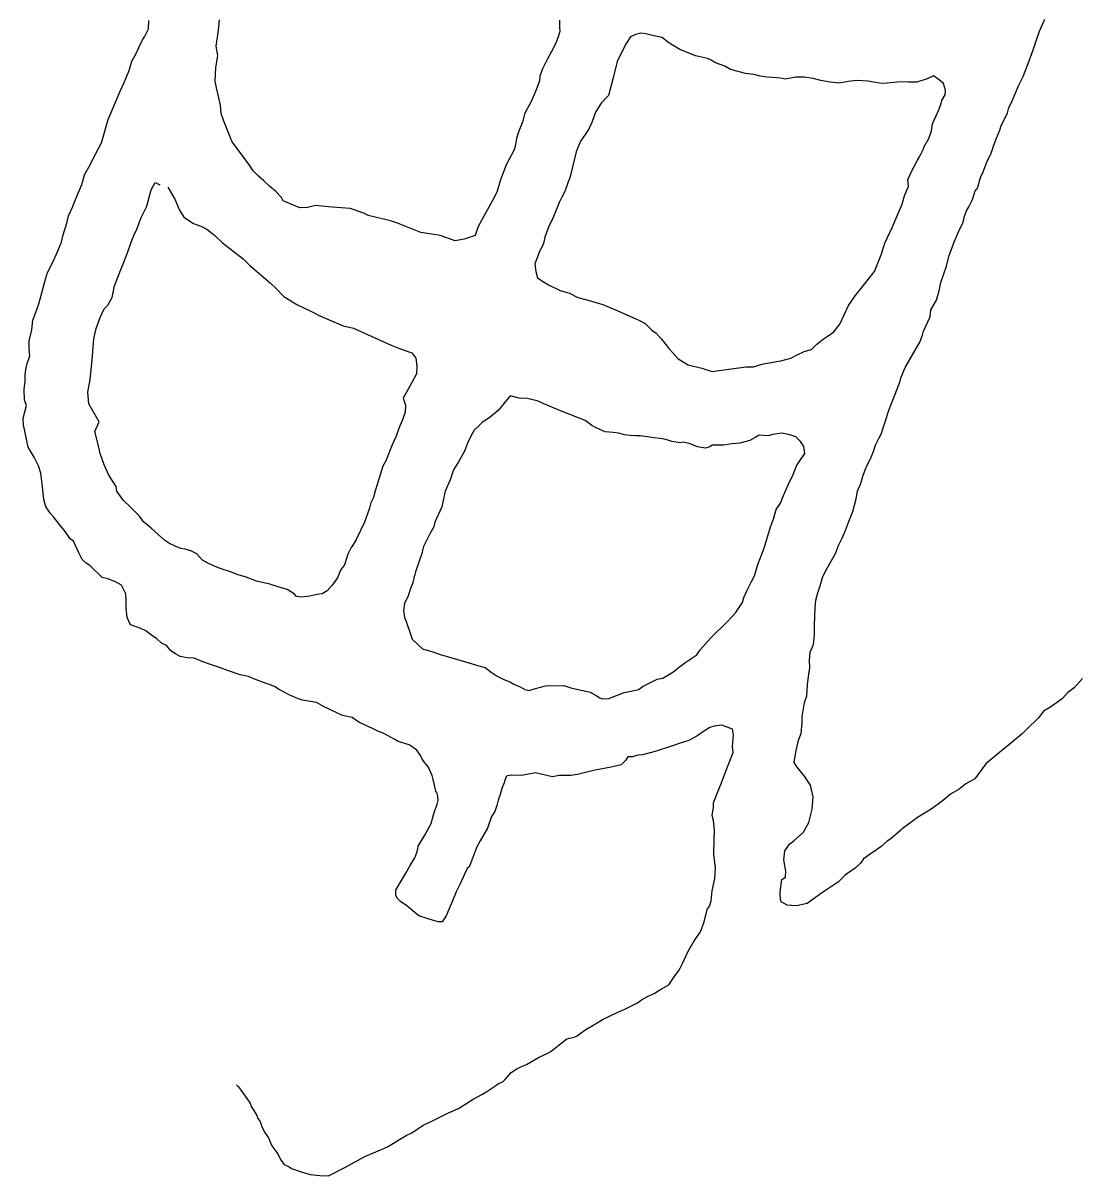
# Model space of a CAD drawing. Header units: inches. Extents: x 651069 to 651576, y 4767185 to 4767867.
# Drawn here: x 651092.2 to 651188.4, y 4767185 to 4767290.2 of the extents above; entities that cross this region are included whole.
import ezdxf

# ---------------------------------------------------------------- set-up
doc = ezdxf.new("R2010")
doc.units = ezdxf.units.IN
doc.header["$MEASUREMENT"] = 0
doc.layers.add('W_1365', color=7, linetype='Continuous')

msp = doc.modelspace()

# ---------------------------------------------------------------- linework, layer by layer
at = {"layer": 'W_1365', "color": 6, "lineweight": 25}
for points in [[(651111.721, 4767193.295, -149.268), (651111.91, 4767193.115, -149.23), (651112.357, 4767192.464, -149.23), (651112.977, 4767191.622, -148.927), (651113.068, 4767191.312, -148.858), (651113.304, 4767190.946, -148.81), (651113.558, 4767190.481, -148.737), (651113.628, 4767190.248, -148.71), (651113.858, 4767190.004, -148.469), (651113.922, 4767189.847, -148.648), (651114.031, 4767189.49, -148.575), (651114.265, 4767188.977, -148.5), (651114.643, 4767188.462, -148.447), (651114.841, 4767187.933, -148.358), (651114.952, 4767187.73, -148.305), (651115.503, 4767186.991, -148.224), (651115.671, 4767186.586, -148.107), (651115.733, 4767186.463, -148.092), (651116.066, 4767186.031, -147.987), (651116.508, 4767185.795, -147.959), (651116.746, 4767185.662, -147.909), (651117.528, 4767185.37, -147.841), (651118.436, 4767185.109, -147.711), (651119.318, 4767185.011, -147.66), (651120.116, 4767184.972, -147.663), (651121.606, 4767185.739, -147.67), (651123.434, 4767186.749, -147.614), (651125.42, 4767187.605, -147.727), (651127.212, 4767188.675, -147.798), (651127.72, 4767188.92, -147.813), (651128.751, 4767189.606, -147.842), (651129.589, 4767190, -147.864), (651130.328, 4767190.363, -147.881), (651131.061, 4767190.732, -147.854), (651131.964, 4767191.136, -147.862), (651133.306, 4767191.983, -147.942), (651134.097, 4767192.408, -147.957), (651134.564, 4767192.677, -147.951), (651135.379, 4767193.213, -147.978), (651135.628, 4767193.4, -147.988), (651136.038, 4767193.602, -148.006), (651136.236, 4767193.766, -148.007), (651136.768, 4767194.407, -148.055), (651137.304, 4767194.747, -148.075), (651137.72, 4767194.954, -148.137), (651138.178, 4767195.145, -148.1), (651138.894, 4767195.559, -148.082), (651139.261, 4767195.78, -148.09), (651140.127, 4767196.184, -148.109), (651140.409, 4767196.338, -148.141), (651141.318, 4767197.065, -148.163), (651141.849, 4767197.479, -148.154), (651142.515, 4767197.645, -148.179), (651142.809, 4767197.747, -148.224), (651143.084, 4767197.98, -148.228), (651143.584, 4767198.337, -148.226), (651144.623, 4767198.947, -148.241), (651145.116, 4767199.263, -148.249), (651146.502, 4767199.903, -148.263), (651147.138, 4767200.199, -148.27), (651147.741, 4767200.489, -148.276), (651148.304, 4767200.758, -148.278), (651148.655, 4767201.042, -148.278), (651149.266, 4767201.39, -148.266), (651149.825, 4767201.63, -148.286), (651150.341, 4767201.957, -148.343), (651151.152, 4767202.413, -148.389), (651151.709, 4767203.221, -148.407), (651152.118, 4767203.746, -148.401), (651152.438, 4767204.418, -148.401), (651152.906, 4767205.427, -148.401), (651153.487, 4767206.436, -148.424), (651154.045, 4767207.248, -148.292), (651154.379, 4767208.156, -148.162), (651154.668, 4767209.296, -148.004), (651154.861, 4767209.584, -147.957), (651155.014, 4767210.08, -147.888), (651155.123, 4767210.996, -147.764), (651155.345, 4767212.118, -147.712), (651155.41, 4767213.071, -147.692), (651155.272, 4767214.334, -148.228), (651155.304, 4767215.645, -148.782), (651155.323, 4767216.529, -148.803), (651155.239, 4767217.4, -148.788), (651155.107, 4767217.872, -148.79), (651155.234, 4767218.638, -148.786), (651155.224, 4767219.022, -148.793), (651155.603, 4767219.963, -148.838), (651155.963, 4767220.858, -148.881), (651156.352, 4767221.897, -148.926), (651156.686, 4767222.755, -148.946), (651157.019, 4767223.609, -148.966), (651156.963, 4767224.172, -149.01), (651157.064, 4767225.194, -149.051), (651156.981, 4767225.748, -149.055), (651155.992, 4767226.107, -149.483), (651155.3, 4767226.025, -149.484), (651154.896, 4767225.885, -149.485), (651154.318, 4767225.539, -149.487), (651153.794, 4767225.164, -149.489), (651152.992, 4767224.723, -149.491), (651152.188, 4767224.46, -149.19), (651151.592, 4767224.259, -149.172), (651149.926, 4767223.715, -149.14), (651148.756, 4767223.409, -149.112), (651148.329, 4767223.373, -149.154), (651147.859, 4767223.206, -149.156), (651147.436, 4767223.211, -149.06), (651147.208, 4767222.881, -149.133), (651146.8, 4767222.489, -149.148), (651145.913, 4767222.284, -149.139), (651144.274, 4767221.967, -149.165), (651142.816, 4767221.601, -149.168), (651142.213, 4767221.509, -149.173), (651141.152, 4767221.504, -149.183), (651140.561, 4767221.383, -149.102), (651139.007, 4767221.768, -148.996), (651137.714, 4767221.517, -148.901), (651136.832, 4767221.536, -149.009), (651136.426, 4767221.47, -148.915), (651136.298, 4767221.378, -148.9), (651136.138, 4767220.858, -148.846), (651135.918, 4767220.339, -148.791), (651135.775, 4767219.774, -148.791), (651135.602, 4767219.265, -148.791), (651135.472, 4767218.789, -148.791), (651135.279, 4767218.232, -148.791), (651134.972, 4767217.774, -148.908), (651134.609, 4767216.721, -148.855), (651133.934, 4767215.549, -148.814), (651133.626, 4767214.943, -148.784), (651133.286, 4767214.043, -148.759), (651133.079, 4767213.48, -148.732), (651132.932, 4767213.176, -148.74), (651132.761, 4767213.043, -148.733), (651132.517, 4767212.51, -148.707), (651132.114, 4767211.628, -148.664), (651131.77, 4767210.885, -148.638), (651131.438, 4767210.09, -148.595), (651131.104, 4767209.29, -148.551), (651130.837, 4767208.718, -148.522), (651130.47, 4767208.151, -148.493), (651130.128, 4767208.159, -148.49), (651129.284, 4767208.396, -148.398), (651128.363, 4767208.704, -148.396), (651127.271, 4767209.62, -148.435), (651126.672, 4767210.021, -148.437), (651126.366, 4767210.318, -148.443), (651126.245, 4767210.598, -148.45), (651126.241, 4767210.789, -148.431), (651126.241, 4767211.055, -148.56), (651126.676, 4767211.789, -148.597), (651127.16, 4767212.607, -148.639), (651127.564, 4767213.288, -148.673), (651127.981, 4767213.993, -148.709), (651128.158, 4767214.484, -148.728), (651128.248, 4767214.837, -148.744), (651128.305, 4767215.076, -148.74), (651128.907, 4767216.066, -148.8), (651129.481, 4767217.138, -148.795), (651129.697, 4767217.932, -148.833), (651129.825, 4767218.323, -148.82), (651130.034, 4767218.897, -148.811), (651130.108, 4767219.27, -148.828), (651130.082, 4767219.535, -148.838), (651130.049, 4767219.806, -148.848), (651129.961, 4767220.003, -148.853), (651129.9, 4767220.093, -148.855), (651129.669, 4767221.146, -148.888), (651129.557, 4767221.53, -148.898), (651129.406, 4767221.835, -148.902), (651129.238, 4767222.266, -148.909), (651128.893, 4767222.676, -148.907), (651128.631, 4767223.074, -148.906), (651128.506, 4767223.337, -148.906), (651128.176, 4767223.836, -148.901), (651127.85, 4767224.055, -148.89), (651127.471, 4767224.314, -148.876), (651126.471, 4767224.631, -148.834), (651126.225, 4767224.755, -148.794), (651125.088, 4767225.392, -148.806), (651124.616, 4767225.571, -148.809), (651124.196, 4767225.779, -148.793), (651122.871, 4767226.384, -148.742), (651122.276, 4767226.809, -148.753), (651121.38, 4767227.004, -148.752), (651120.866, 4767227.229, -148.77), (651120.298, 4767227.505, -148.723), (651120.299, 4767227.506, -148.723), (651120.299, 4767227.503, -148.729), (651119.719, 4767227.776, -148.735), (651119.023, 4767228.177, -148.76), (651117.725, 4767228.398, -148.755), (651117.725, 4767228.398, -148.755), (651117.128, 4767228.614, -148.75), (651116.474, 4767228.907, -148.743), (651115.556, 4767229.396, -148.778), (651115.231, 4767229.615, -148.785), (651114.743, 4767229.828, -148.764), (651114.434, 4767229.922, -148.82), (651113.291, 4767230.335, -148.818), (651112.815, 4767230.537, -148.832), (651112.037, 4767230.689, -148.834), (651110.999, 4767231.076, -148.85), (651110.156, 4767231.358, -148.863), (651109.357, 4767231.631, -148.869), (651108.637, 4767231.886, -148.874), (651107.858, 4767232.222, -148.88), (651107.237, 4767232.261, -148.883), (651106.58, 4767232.377, -148.885), (651106.142, 4767232.612, -148.887), (651105.736, 4767232.906, -148.89), (651105.324, 4767233.371, -148.932), (651104.88, 4767233.604, -148.932), (651104.404, 4767234.023, -148.932), (651103.987, 4767234.296, -148.931), (651103.441, 4767234.731, -148.931), (651102.989, 4767234.921, -148.947), (651102.044, 4767235.249, -148.991), (651101.73, 4767235.924, -148.983), (651101.658, 4767236.788, -148.977), (651101.657, 4767237.535, -148.96), (651101.606, 4767238.101, -148.955), (651101.237, 4767238.883, -148.966), (651100.69, 4767239.184, -148.994), (651099.97, 4767239.447, -148.855), (651099.464, 4767239.579, -148.865), (651098.343, 4767240.669, -148.896), (651097.999, 4767240.901, -148.902), (651097.649, 4767241.237, -148.906), (651097.34, 4767241.822, -148.92), (651096.841, 4767242.897, -148.943), (651096.529, 4767243.104, -148.949), (651096.081, 4767243.784, -148.964), (651095.573, 4767244.426, -148.979), (651095.029, 4767245.127, -148.995), (651094.744, 4767245.428, -149), (651094.321, 4767246.041, -149.05), (651094.131, 4767246.712, -149.074), (651094, 4767248.13, -149.096), (651093.87, 4767249.102, -149.116), (651093.651, 4767249.77, -149.109), (651093.244, 4767250.555, -149.118), (651092.703, 4767251.484, -149.141), (651092.283, 4767253.502, -149.166), (651092.244, 4767254.13, -149.166), (651092.547, 4767255.282, -149.169), (651092.377, 4767255.786, -149.168), (651092.356, 4767256.749, -149.162), (651092.449, 4767257.493, -149.203), (651092.438, 4767258.048, -149.199), (651092.482, 4767258.556, -149.207), (651092.622, 4767259.118, -149.208), (651092.849, 4767259.793, -149.211), (651092.811, 4767260.448, -149.222), (651092.816, 4767261.181, -149.232), (651093.056, 4767262.183, -149.248), (651093.136, 4767263.055, -149.266), (651093.375, 4767263.72, -149.282), (651093.686, 4767264.548, -149.298), (651093.949, 4767265.551, -149.327), (651094.294, 4767266.804, -149.288), (651094.478, 4767267.418, -149.317), (651095.014, 4767268.494, -149.352), (651095.414, 4767269.379, -149.351), (651095.75, 4767270.196, -149.339), (651095.874, 4767270.754, -149.336), (651096.233, 4767271.921, -149.397), (651096.39, 4767272.588, -149.401), (651096.784, 4767273.452, -149.388), (651096.879, 4767273.72, -149.406), (651097.613, 4767275.437, -149.445), (651097.856, 4767276.333, -149.455), (651098.378, 4767277.228, -149.451), (651098.582, 4767277.695, -148.921), (651099.393, 4767279.256, -149.028), (651100.013, 4767281.367, -149.154), (651101.098, 4767283.976, -149.313), (651101.465, 4767284.757, -149.427), (651101.933, 4767285.844, -149.532), (651102.155, 4767286.697, -149.562), (651102.527, 4767287.332, -149.562), (651102.821, 4767287.942, -149.576), (651103.154, 4767288.658, -149.582), (651103.335, 4767288.931, -149.604), (651103.681, 4767289.656, -149.608), (651103.722, 4767290.402, -149.59)], [(651141.192, 4767290.44, -149.918), (651141.194, 4767289.83, -149.89), (651141.223, 4767289.423, -149.885), (651141.029, 4767288.83, -149.845), (651140.86, 4767288.354, -149.867), (651140.445, 4767287.597, -149.843), (651140.047, 4767286.85, -149.819), (651139.638, 4767286.012, -149.758), (651139.383, 4767285.321, -149.692), (651139.348, 4767284.893, -149.658), (651139.071, 4767284.096, -149.581), (651138.596, 4767283.032, -149.498), (651138.008, 4767281.89, -149.441), (651137.848, 4767281.223, -149.693), (651137.482, 4767280.317, -149.661), (651137.266, 4767279.679, -149.637), (651137.174, 4767279.079, -149.642), (651137.052, 4767278.611, -149.636), (651136.332, 4767277.257, -149.574), (651135.802, 4767275.871, -149.519), (651135.799, 4767275.866, -149.518), (651135.498, 4767274.834, -149.467), (651135.221, 4767274.256, -149.431), (651133.756, 4767271.623, -149.293), (651133.501, 4767270.781, -149.449), (651132.488, 4767270.445, -149.52), (651131.677, 4767270.301, -149.573), (651130.31, 4767270.779, -149.69), (651128.531, 4767271.055, -149.793), (651126.4, 4767271.932, -149.805), (651125.783, 4767272.133, -149.817), (651123.728, 4767272.61, -149.855), (651123.33, 4767272.843, -149.858), (651122.079, 4767273.272, -149.867), (651120.431, 4767273.364, -149.849), (651119.785, 4767273.449, -149.805), (651118.939, 4767273.526, -149.801), (651118.187, 4767273.335, -149.762), (651117.485, 4767273.332, -149.751), (651115.97, 4767273.97, -149.724), (651115.83, 4767274.267, -149.73), (651115.307, 4767274.82, -149.709), (651114.719, 4767275.3, -149.716), (651114.226, 4767275.779, -149.704), (651113.712, 4767276.219, -149.692), (651113.232, 4767276.706, -149.679), (651112.893, 4767277.212, -149.659), (651111.866, 4767278.612, -149.636), (651111.326, 4767279.341, -149.603), (651111.161, 4767279.697, -149.594), (651110.567, 4767281.223, -149.585), (651110.323, 4767281.941, -149.589), (651110.271, 4767282.701, -149.436), (651110.118, 4767283.361, -149.526), (651109.89, 4767284.256, -149.596), (651109.756, 4767284.89, -149.637), (651109.819, 4767286.084, -149.647), (651110.002, 4767287.223, -149.669), (651109.86, 4767288.074, -149.68), (651110.07, 4767289.524, -149.717), (651110.174, 4767290.483, -149.747)], [(651188.917, 4767230.355, -147.939), (651188.131, 4767229.509, -147.834), (651187.54, 4767229.056, -147.85), (651187.065, 4767228.545, -147.859), (651186.526, 4767228.147, -147.847), (651185.928, 4767227.707, -147.811), (651185.343, 4767227.375, -147.803), (651184.878, 4767226.777, -147.796), (651183.829, 4767225.741, -147.784), (651183.412, 4767225.311, -147.806), (651182.524, 4767224.589, -147.812), (651181.506, 4767223.761, -147.819), (651180.099, 4767222.567, -147.873), (651179.077, 4767221.218, -147.939), (651178.271, 4767220.741, -147.957), (651177.646, 4767220.272, -147.974), (651176.857, 4767219.806, -147.992), (651176.402, 4767219.421, -147.987), (651175.736, 4767218.885, -147.963), (651175.101, 4767218.432, -147.945), (651174.794, 4767218.275, -147.973), (651173.85, 4767217.681, -148.028), (651173.603, 4767217.493, -148.021), (651172.464, 4767216.642, -148.062), (651172.324, 4767216.518, -148.045), (651171.438, 4767215.771, -148.066), (651171.054, 4767215.492, -148.085), (651170.539, 4767215.021, -148.061), (651169.882, 4767214.579, -148.066), (651169.845, 4767214.536, -148.064), (651168.923, 4767213.908, -148.175), (651168.638, 4767213.525, -148.168), (651168.175, 4767213.066, -148.149), (651167.372, 4767212.518, -148.244), (651167.239, 4767212.434, -148.182), (651166.641, 4767211.819, -148.199), (651165.09, 4767210.778, -148.212), (651163.775, 4767209.832, -147.799), (651162.816, 4767209.606, -147.835), (651161.95, 4767209.68, -147.851), (651161.477, 4767209.959, -147.847), (651161.389, 4767210.089, -147.842), (651161.357, 4767210.143, -147.84), (651161.307, 4767210.784, -147.81), (651161.316, 4767210.867, -147.806), (651161.473, 4767212.012, -148.047), (651161.804, 4767212.224, -148.129), (651161.824, 4767212.772, -148.244), (651161.652, 4767213.826, -148.466), (651161.742, 4767214.641, -148.886), (651162.208, 4767215.264, -148.825), (651162.611, 4767215.581, -148.824), (651163.458, 4767216.343, -148.82), (651163.934, 4767217.222, -148.819), (651164.242, 4767218.442, -148.933), (651164.344, 4767219.555, -148.947), (651164.099, 4767220.635, -148.969), (651163.529, 4767221.441, -148.971), (651162.869, 4767222.261, -149.02), (651162.592, 4767222.708, -149.025), (651162.751, 4767223.634, -149.062), (651162.999, 4767224.727, -149.091), (651163.246, 4767225.352, -149.1), (651163.315, 4767226.321, -149.239), (651163.341, 4767226.909, -149.247), (651163.538, 4767228.167, -149.264), (651163.74, 4767228.784, -149.274), (651163.802, 4767229.803, -149.327), (651163.927, 4767230.799, -149.336), (651164.021, 4767231.298, -149.352), (651163.981, 4767232.018, -149.316), (651164.066, 4767232.769, -149.326), (651164.348, 4767233.458, -149.331), (651164.45, 4767234.396, -149.34), (651164.467, 4767235.252, -149.336), (651164.493, 4767236.036, -149.342), (651164.527, 4767236.787, -149.343), (651164.589, 4767237.507, -149.417), (651164.76, 4767238.19, -149.417), (651164.955, 4767238.812, -149.417), (651165.188, 4767239.569, -149.416), (651165.496, 4767240.232, -149.44), (651165.843, 4767240.856, -149.443), (651166.4, 4767241.834, -149.476), (651166.625, 4767242.443, -149.469), (651166.978, 4767243.185, -149.483), (651167.314, 4767243.975, -149.494), (651167.579, 4767244.7, -149.499), (651167.963, 4767245.611, -149.499), (651168.269, 4767246.758, -149.495), (651168.388, 4767247.46, -149.501), (651168.67, 4767248.167, -149.504), (651168.897, 4767248.917, -149.525), (651169.16, 4767249.61, -149.559), (651169.626, 4767250.56, -149.569), (651169.833, 4767251.085, -149.554), (651170.025, 4767251.671, -149.637), (651170.362, 4767252.336, -149.655), (651170.529, 4767252.664, -149.644), (651170.762, 4767253.334, -149.624), (651171.028, 4767254.159, -149.59), (651171.209, 4767254.772, -149.726), (651171.801, 4767256.299, -149.739), (651172.254, 4767257.496, -149.737), (651172.34, 4767257.813, -149.733), (651172.443, 4767258.08, -149.73), (651172.736, 4767258.743, -149.721), (651174.077, 4767261.064, -149.688), (651174.309, 4767261.69, -149.681), (651174.397, 4767262.062, -149.676), (651174.993, 4767263.375, -149.592), (651175.052, 4767264.01, -149.572), (651175.581, 4767264.907, -149.524), (651175.829, 4767265.73, -149.583), (651175.987, 4767266.519, -149.635), (651176.274, 4767267.379, -149.741), (651176.47, 4767267.907, -149.76), (651176.735, 4767268.953, -149.797), (651176.736, 4767268.956, -149.797), (651177.235, 4767270.288, -149.846), (651177.606, 4767271.176, -149.877), (651178.021, 4767272.011, -149.909), (651178.145, 4767272.551, -149.893), (651178.331, 4767273.058, -149.913), (651178.547, 4767273.423, -149.933), (651178.875, 4767274.088, -149.957), (651179.121, 4767274.868, -149.948), (651179.337, 4767275.117, -149.956), (651179.611, 4767276.073, -149.993), (651179.838, 4767276.596, -149.958), (651180.191, 4767277.562, -149.967), (651180.531, 4767278.227, -149.978), (651180.823, 4767279.029, -149.985), (651181.064, 4767279.661, -149.989), (651181.352, 4767280.399, -150.022), (651181.487, 4767280.839, -150.05), (651181.766, 4767281.34, -150.05), (651182.073, 4767281.983, -150.052), (651182.175, 4767282.46, -150.054), (651182.419, 4767282.94, -150.059), (651182.721, 4767283.661, -150.067), (651183.057, 4767284.448, -150.077), (651183.495, 4767285.294, -150.095), (651183.961, 4767286.486, -150.135), (651184.267, 4767287.394, -150.15), (651184.54, 4767288.177, -150.163), (651184.624, 4767288.374, -150.14), (651184.971, 4767289.45, -150.124), (651185.48, 4767290.546, -150.192)], [(651105.46, 4767275.211, -149.624), (651106.078, 4767274.103, -149.654), (651106.473, 4767273.18, -149.629), (651106.919, 4767272.479, -149.628), (651107.779, 4767271.895, -149.639), (651108.468, 4767271.641, -149.642), (651109.003, 4767271.385, -149.663), (651109.274, 4767271.151, -149.668), (651109.735, 4767270.803, -149.665), (651110.436, 4767270.135, -149.7), (651112.336, 4767268.673, -149.731), (651112.902, 4767268.094, -149.763), (651114.816, 4767266.457, -149.85), (651115.278, 4767266.004, -149.865), (651116.041, 4767265.241, -149.881), (651117.208, 4767264.508, -149.81), (651118.546, 4767263.873, -149.82), (651119.318, 4767263.472, -149.867), (651121.459, 4767262.559, -149.874), (651122.398, 4767262.35, -149.853), (651123.996, 4767261.616, -149.812), (651125.838, 4767260.784, -149.813), (651126.59, 4767260.467, -149.793), (651127.706, 4767260.089, -149.103), (651128.09, 4767259.605, -149.142), (651128.18, 4767258.912, -149.121), (651128.147, 4767258.174, -149.087), (651127.672, 4767257.312, -148.995), (651126.933, 4767255.937, -148.874), (651127.124, 4767255.3, -149.283), (651127.104, 4767254.686, -149.288), (651126.848, 4767253.981, -149.27), (651126.559, 4767253.273, -149.213), (651126.298, 4767252.494, -149.171), (651125.923, 4767251.697, -149.143), (651125.329, 4767250.218, -149.117), (651125.059, 4767249.75, -149.087), (651124.297, 4767247.288, -149.045), (651124.228, 4767246.893, -148.996), (651123.977, 4767246.386, -149.003), (651123.848, 4767245.913, -148.994), (651123.382, 4767244.629, -149.015), (651122.622, 4767243.056, -148.785), (651122.252, 4767242.389, -148.874), (651122.223, 4767242.379, -148.873), (651121.879, 4767241.711, -148.871), (651121.575, 4767240.735, -148.824), (651121.196, 4767240.247, -148.823), (651120.941, 4767239.54, -148.795), (651120.452, 4767238.899, -148.749), (651120.004, 4767238.352, -148.755), (651119.529, 4767238.079, -148.756), (651119.044, 4767238.02, -148.754), (651118.414, 4767237.895, -148.756), (651117.612, 4767237.787, -148.751), (651117.194, 4767237.84, -148.743), (651117.195, 4767237.841, -148.743), (651116.987, 4767238.101, -148.809), (651116.987, 4767238.097, -148.818), (651116.353, 4767238.493, -148.817), (651115.618, 4767238.716, -148.847), (651114.752, 4767238.978, -148.828), (651113.544, 4767239.243, -148.862), (651112.589, 4767239.606, -148.863), (651111.86, 4767239.823, -148.872), (651111.16, 4767240.114, -148.881), (651110.218, 4767240.402, -148.892), (651109.695, 4767240.626, -148.905), (651109.216, 4767240.833, -148.907), (651108.628, 4767241.173, -148.912), (651108.111, 4767241.739, -148.914), (651107.565, 4767242.013, -148.918), (651107.048, 4767242.156, -148.92), (651106.624, 4767242.228, -148.923), (651106.134, 4767242.439, -148.924), (651105.616, 4767242.691, -148.979), (651105.138, 4767242.984, -148.979), (651104.582, 4767243.514, -148.981), (651103.943, 4767244.073, -148.983), (651103.244, 4767244.652, -149.028), (651102.856, 4767245.193, -148.91), (651101.993, 4767246.069, -148.935), (651101.415, 4767246.62, -148.982), (651100.785, 4767247.452, -149.001), (651100.734, 4767247.889, -148.964), (651100.069, 4767248.914, -149.058), (651099.631, 4767249.852, -149.083), (651099.289, 4767250.888, -149.115), (651099.053, 4767251.853, -149.107), (651098.792, 4767252.907, -149.09), (651099.2, 4767253.79, -149.162), (651098.237, 4767255.439, -149.164), (651098.147, 4767256.499, -149.165), (651098.372, 4767257.648, -149.185), (651098.53, 4767259.155, -149.218), (651098.585, 4767259.78, -149.22), (651098.626, 4767260.594, -149.254), (651098.707, 4767261.355, -149.261), (651098.909, 4767262.302, -149.261), (651099.288, 4767263.323, -149.272), (651099.629, 4767264.105, -149.289), (651099.988, 4767264.423, -149.226), (651100.359, 4767265.15, -149.238), (651100.578, 4767266.191, -149.25), (651101.156, 4767267.689, -149.29), (651101.399, 4767268.283, -149.37), (651101.795, 4767269.306, -149.351), (651102.085, 4767270.08, -149.371), (651102.393, 4767270.883, -149.359), (651102.602, 4767271.269, -149.444), (651103.019, 4767272.442, -149.418), (651103.548, 4767273.459, -149.398), (651103.918, 4767274.964, -148.972), (651104.292, 4767275.637, -148.958), (651104.71, 4767275.428, -148.809)]]:
    msp.add_polyline3d(points, dxfattribs=at)
for points in [[(651139.714, 4767270.056, -149.461), (651139.32, 4767269.251, -149.433), (651138.928, 4767268.213, -149.476), (651139.041, 4767267.498, -149.481), (651139.17, 4767266.939, -149.495), (651139.625, 4767266.63, -149.508), (651140.171, 4767266.292, -149.624), (651141.259, 4767265.776, -149.68), (651142.096, 4767265.537, -149.85), (651142.846, 4767265.136, -149.792), (651143.687, 4767264.931, -149.734), (651145.134, 4767264.51, -149.632), (651146.515, 4767263.921, -149.53), (651147.932, 4767263.278, -149.425), (651148.162, 4767263.175, -149.408), (651148.434, 4767263.082, -149.414), (651149.004, 4767262.767, -149.432), (651149.598, 4767262.163, -149.469), (651149.995, 4767261.894, -149.481), (651150.496, 4767261.328, -149.508), (651150.849, 4767260.879, -149.529), (651151.169, 4767260.482, -149.54), (651151.545, 4767260.062, -149.595), (651152.008, 4767259.526, -149.654), (651152.929, 4767258.979, -149.636), (651154.179, 4767258.686, -149.584), (651155.128, 4767258.384, -149.583), (651156.646, 4767258.584, -149.532), (651158.22, 4767258.799, -149.583), (651158.873, 4767258.819, -149.588), (651159.766, 4767259.083, -149.538), (651160.136, 4767259.143, -149.604), (651161.389, 4767259.347, -149.597), (651162.295, 4767259.614, -149.713), (651162.885, 4767259.917, -149.701), (651163.496, 4767260.194, -149.719), (651164.168, 4767260.393, -149.74), (651164.661, 4767260.875, -149.731), (651165.233, 4767261.329, -149.716), (651165.596, 4767261.567, -149.687), (651166.217, 4767261.997, -149.689), (651166.77, 4767262.717, -149.7), (651167.559, 4767264.412, -149.746), (651168.163, 4767265.291, -149.739), (651168.756, 4767266.038, -149.732), (651169.916, 4767267.521, -149.812), (651170.528, 4767269.037, -149.89), (651170.856, 4767270.103, -149.826), (651171.55, 4767271.521, -149.869), (651172.46, 4767273.646, -149.92), (651172.674, 4767274.401, -149.938), (651173.015, 4767275.293, -149.961), (651172.98, 4767275.865, -149.967), (651173.307, 4767276.635, -149.982), (651173.843, 4767277.664, -150.004), (651174.053, 4767278.029, -150.007), (651174.386, 4767278.692, -150.018), (651174.441, 4767278.856, -150.05), (651174.894, 4767279.657, -150.054), (651175.121, 4767280.344, -150.051), (651175.22, 4767280.988, -150.049), (651175.533, 4767281.641, -150.084), (651175.755, 4767282.212, -150.08), (651175.91, 4767282.595, -150.078), (651176.012, 4767282.882, -150.078), (651176.079, 4767283.126, -150.028), (651176.372, 4767283.621, -150.039), (651176.402, 4767284.053, -150.044), (651176.217, 4767284.651, -150.05), (651175.817, 4767285.014, -149.993), (651175.317, 4767285.375, -149.98), (651174.725, 4767285.076, -150.063), (651173.797, 4767284.777, -150.083), (651173.012, 4767284.771, -150.065), (651172.285, 4767284.803, -150.033), (651170.766, 4767284.659, -150.044), (651170.373, 4767284.704, -150.059), (651169.343, 4767284.862, -150.063), (651168.316, 4767284.95, -150.075), (651167.511, 4767284.854, -150.04), (651166.735, 4767284.702, -150.016), (651165.889, 4767284.792, -150.012), (651165.028, 4767284.949, -149.995), (651164.326, 4767285.111, -150.01), (651163.519, 4767285.241, -149.983), (651162.762, 4767285.228, -149.972), (651161.788, 4767285.053, -149.922), (651161.387, 4767285.166, -150.162), (651160.577, 4767285.217, -150.195), (651160.089, 4767285.245, -150.325), (651159.506, 4767285.329, -150.332), (651158.904, 4767285.486, -150.34), (651158.162, 4767285.572, -150.345), (651156.777, 4767285.938, -150.352), (651156.272, 4767286.231, -150.356), (651155.418, 4767286.551, -150.348), (651155.01, 4767286.786, -150.348), (651154.698, 4767286.957, -150.348), (651153.587, 4767287.182, -150.337), (651152.154, 4767287.755, -150.323), (651152.155, 4767287.756, -150.325), (651151.06, 4767288.426, -150.349), (651150.56, 4767288.869, -150.367), (651149.786, 4767289.029, -150.269), (651149.073, 4767289.202, -150.16), (651148.606, 4767289.268, -150.117), (651148.112, 4767289.134, -150.033), (651147.671, 4767288.937, -149.992), (651147.281, 4767288.313, -149.94), (651146.883, 4767287.551, -149.887), (651146.456, 4767286.677, -149.895), (651146.089, 4767285.172, -149.837), (651145.671, 4767283.573, -149.858), (651144.985, 4767282.878, -149.822), (651144.48, 4767282.06, -149.748), (651144.129, 4767281.095, -149.664), (651143.829, 4767280.464, -149.608), (651143.519, 4767280.009, -149.566), (651143.098, 4767279.413, -149.693), (651142.708, 4767278.438, -149.701), (651142.136, 4767276.058, -149.569), (651141.963, 4767275.701, -149.549), (651141.661, 4767274.8, -149.479), (651141.396, 4767274.284, -149.444), (651141.158, 4767273.794, -149.413), (651140.815, 4767272.961, -149.364), (651140.449, 4767272.092, -149.311), (651140.212, 4767271.65, -149.283), (651139.845, 4767270.631, -149.225)], [(651128.668, 4767241.918, -148.78), (651128.67, 4767241.855, -148.78), (651128.048, 4767240.096, -148.788), (651127.98, 4767239.82, -148.894), (651127.935, 4767239.682, -148.892), (651127.803, 4767239.094, -148.883), (651127.597, 4767238.573, -148.829), (651127.378, 4767237.917, -148.81), (651127.052, 4767237.206, -148.804), (651126.944, 4767236.543, -148.761), (651127.047, 4767235.922, -148.762), (651127.201, 4767235.579, -148.765), (651127.615, 4767234.33, -148.764), (651127.741, 4767233.971, -148.681), (651128.698, 4767233.081, -148.852), (651129.616, 4767232.787, -148.823), (651130.218, 4767232.582, -148.815), (651132.811, 4767231.828, -148.856), (651133.691, 4767231.559, -148.915), (651134.394, 4767231.379, -148.964), (651134.943, 4767230.947, -148.981), (651135.506, 4767230.587, -148.891), (651136.121, 4767230.276, -148.906), (651136.658, 4767230.073, -148.933), (651137.013, 4767229.841, -149.005), (651137.599, 4767229.618, -149.005), (651138.039, 4767229.362, -149.034), (651138.382, 4767229.257, -149.065), (651139, 4767229.45, -149.075), (651139.923, 4767229.711, -149.07), (651141.58, 4767229.719, -149.041), (651142.23, 4767229.515, -149.027), (651143.983, 4767229.105, -149.11), (651144.541, 4767228.828, -149.106), (651144.869, 4767228.59, -149.102), (651144.869, 4767228.59, -149.102), (651145.101, 4767228.523, -149.101), (651145.693, 4767228.544, -149.093), (651147.085, 4767229.081, -149.118), (651148.433, 4767229.371, -149.111), (651148.758, 4767229.628, -149.167), (651150.087, 4767230.301, -149.188), (651150.629, 4767230.389, -149.195), (651151.541, 4767230.955, -149.214), (651152.138, 4767231.444, -149.241), (651152.705, 4767231.852, -149.238), (651153.703, 4767232.521, -149.255), (651154.02, 4767232.971, -149.26), (651154.992, 4767234.081, -149.245), (651156.481, 4767235.553, -149.212), (651157.26, 4767236.38, -149.197), (651157.884, 4767237.288, -149.296), (651158.007, 4767237.768, -149.341), (651158.306, 4767238.437, -149.352), (651158.667, 4767239.162, -149.385), (651158.985, 4767239.728, -149.408), (651159.287, 4767240.776, -149.432), (651159.694, 4767241.87, -149.396), (651159.869, 4767242.272, -149.392), (651160.442, 4767244.201, -149.343), (651160.715, 4767244.908, -149.43), (651160.968, 4767245.788, -149.475), (651161.344, 4767246.358, -149.482), (651161.613, 4767247.06, -149.498), (651162.047, 4767248.048, -149.505), (651162.511, 4767248.998, -149.531), (651162.823, 4767249.759, -149.567), (651163.164, 4767250.32, -149.558), (651163.577, 4767250.896, -149.574), (651163.472, 4767251.538, -149.635), (651163.184, 4767252.007, -149.581), (651162.751, 4767252.429, -149.587), (651162.21, 4767252.608, -149.567), (651161.473, 4767252.747, -149.598), (651161.268, 4767252.739, -149.537), (651160.656, 4767252.647, -149.563), (651160.181, 4767252.525, -149.551), (651159.41, 4767252.571, -149.581), (651159.024, 4767252.373, -149.52), (651158.539, 4767252.089, -149.537), (651157.651, 4767251.857, -149.499), (651156.925, 4767251.788, -149.532), (651156.165, 4767251.67, -149.568), (651155.733, 4767251.672, -149.518), (651155.104, 4767251.671, -149.549), (651154.902, 4767251.501, -149.479), (651154.5, 4767251.376, -149.499), (651153.78, 4767251.502, -149.518), (651153.094, 4767251.782, -149.55), (651152.457, 4767251.93, -149.522), (651152.181, 4767251.874, -149.531), (651151.447, 4767251.998, -149.484), (651150.876, 4767252.169, -149.459), (651150.357, 4767252.255, -149.449), (651149.797, 4767252.337, -149.429), (651149.223, 4767252.435, -149.4), (651148.561, 4767252.519, -149.473), (651148.166, 4767252.502, -149.571), (651147.622, 4767252.54, -149.709), (651147.129, 4767252.615, -149.81), (651146.608, 4767252.74, -149.8), (651146.07, 4767252.83, -149.791), (651145.346, 4767252.887, -149.823), (651144.608, 4767253.205, -149.795), (651144.126, 4767253.441, -149.799), (651143.523, 4767253.917, -149.786), (651142.667, 4767254.246, -149.794), (651141.274, 4767254.797, -149.806), (651139.899, 4767255.385, -149.819), (651139.137, 4767255.719, -149.459), (651138.225, 4767255.917, -149.476), (651137.504, 4767255.953, -149.443), (651136.701, 4767256.157, -149.396), (651136.145, 4767255.495, -149.297), (651135.595, 4767254.816, -149.194), (651134.881, 4767254.242, -149.156), (651134.126, 4767253.714, -149.254), (651133.859, 4767253.463, -149.264), (651133.406, 4767253.02, -149.278), (651133.094, 4767252.472, -149.277), (651132.831, 4767251.902, -149.27), (651132.474, 4767251.043, -149.231), (651131.963, 4767250.138, -149.188), (651131.512, 4767249.424, -149.157), (651131.213, 4767248.496, -149.152), (651130.768, 4767247.45, -149.123), (651130.537, 4767246.476, -149.1), (651130.465, 4767246.029, -149.103), (651129.812, 4767244.635, -149.065), (651129.708, 4767244.209, -149.068), (651129.364, 4767243.575, -148.988), (651128.78, 4767242.404, -148.549)]]:
    msp.add_polyline3d(points, close=True, dxfattribs=at)

doc.saveas('drawing.dxf')
